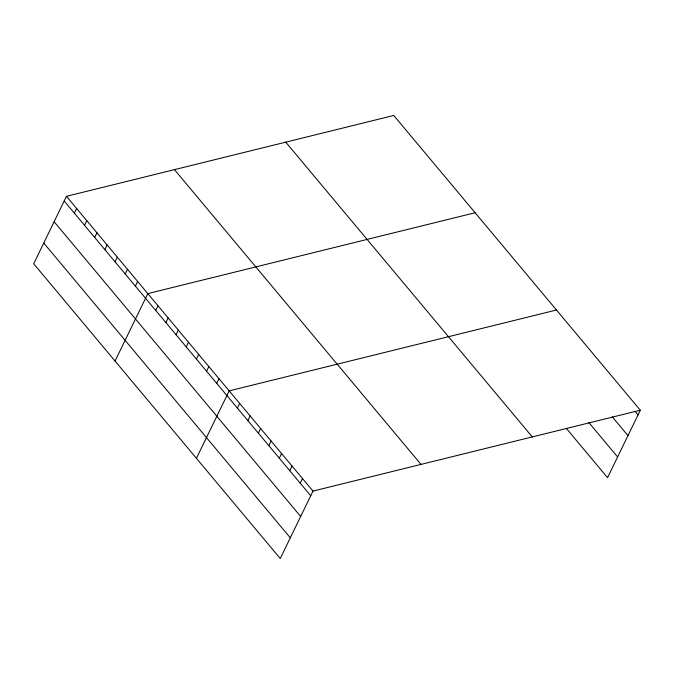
<?xml version="1.0" encoding="UTF-8"?>
<svg xmlns="http://www.w3.org/2000/svg" width="674" height="674" viewBox="0 0 674 674"><rect width="100%" height="100%" fill="white"/><g stroke="black" fill="none" stroke-linecap="round" stroke-linejoin="round"><path stroke-width="1.01" d="M66.448 196.328L33.7 263.77L280.249 558.535L312.997 491.093L640.3 410.23L393.751 115.465L66.448 196.328L312.997 491.093M74.351 213.153L76.617 208.485M84.52 225.318L86.786 220.642M94.689 237.475L96.955 232.8M104.858 249.633L107.132 244.965M115.035 261.79L117.301 257.123M125.204 273.956L127.47 269.28M135.373 286.113L137.639 281.437M115.06 361.045L147.808 293.594L475.111 212.74M155.711 310.428L157.977 305.76M165.88 322.585L168.146 317.917M176.049 334.751L178.324 330.075M186.226 346.908L188.493 342.232M196.395 359.065L198.662 354.398M206.564 371.222L208.83 366.555M216.733 383.388L218.999 378.712M196.42 458.312L229.168 390.869L556.471 310.015M237.383 408.073L239.649 403.397M247.863 420.601L250.13 415.925M258.336 433.129L260.602 428.453M268.816 445.657L271.083 440.981M279.297 458.177L281.563 453.509M289.769 470.705L292.044 466.037M300.25 483.233L302.516 478.565M640.3 410.23L607.552 477.672L566.295 428.344M635.414 411.772L638.034 414.906M612.253 416.827L627.974 435.615M588.798 422.505L617.611 456.964M285.742 142.147L532.291 436.912M174.456 169.637L421.006 464.411M64.182 200.995L310.731 495.761M54.122 221.712L300.671 516.478M43.759 243.053L290.309 537.818"/></g></svg>
